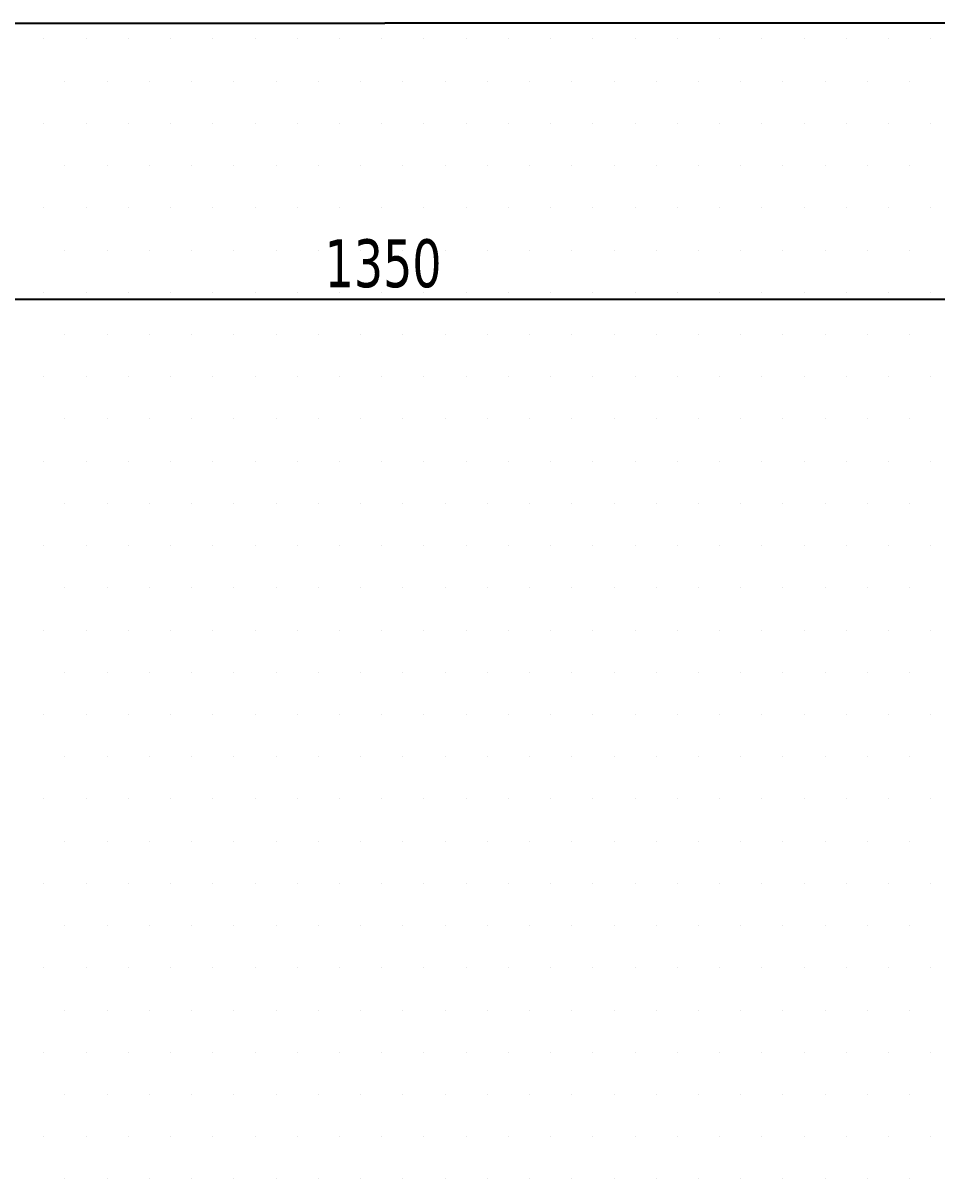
# Model space of a CAD drawing. Header units: millimetres. Extents: x 43168.9 to 43194.6, y -25545.1 to -25543.4.
# Drawn here: x 43178.9187 to 43178.9874, y -25543.9978 to -25543.9109 of the extents above; entities that cross this region are included whole.
import ezdxf

# ---------------------------------------------------------------- set-up
doc = ezdxf.new("R2010")
doc.units = ezdxf.units.MM
doc.header["$LTSCALE"] = 200
for name, color, linetype in [('gor-2_sgh', 161, 'Continuous'), ('olcuic_sgh', 183, 'Continuous'), ('tarama-zemin_sgh', 197, 'Continuous')]:
    doc.layers.add(name, color=color, linetype=linetype)
doc.styles.add('dim', font='VERDANA.TTF', dxfattribs={"width": 0.7})

msp = doc.modelspace()

# ---------------------------------------------------------------- linework, layer by layer
at = {"layer": 'gor-2_sgh'}
for p in [(43178.810879, -25543.91091), (43179.080879, -25543.91091)]:
    msp.add_line(p, (43178.945879, -25543.91091), dxfattribs=at)
at = {"layer": 'olcuic_sgh'}
msp.add_line((43178.810629, -25543.93168), (43179.081129, -25543.93168), dxfattribs=at)
at = {"layer": 'tarama-zemin_sgh'}
for p, q in [((43178.92025, -25543.9121), (43178.92025, -25543.9121)), ((43178.923425, -25543.9121), (43178.923425, -25543.9121)), ((43178.9266, -25543.9121), (43178.9266, -25543.9121)), ((43178.929775, -25543.9121), (43178.929775, -25543.9121)), ((43178.93295, -25543.9121), (43178.93295, -25543.9121)), ((43178.936125, -25543.9121), (43178.936125, -25543.9121)), ((43178.9393, -25543.9121), (43178.9393, -25543.9121)), ((43178.942475, -25543.9121), (43178.942475, -25543.9121)), ((43178.94565, -25543.9121), (43178.94565, -25543.9121)), ((43178.948825, -25543.9121), (43178.948825, -25543.9121)), ((43178.952, -25543.9121), (43178.952, -25543.9121)), ((43178.955175, -25543.9121), (43178.955175, -25543.9121)), ((43178.95835, -25543.9121), (43178.95835, -25543.9121)), ((43178.961525, -25543.9121), (43178.961525, -25543.9121)), ((43178.9647, -25543.9121), (43178.9647, -25543.9121)), ((43178.967875, -25543.9121), (43178.967875, -25543.9121)), ((43178.97105, -25543.9121), (43178.97105, -25543.9121)), ((43178.974225, -25543.9121), (43178.974225, -25543.9121)), ((43178.9774, -25543.9121), (43178.9774, -25543.9121)), ((43178.980575, -25543.9121), (43178.980575, -25543.9121)), ((43178.98375, -25543.9121), (43178.98375, -25543.9121)), ((43178.986925, -25543.9121), (43178.986925, -25543.9121)), ((43178.921837, -25543.915275), (43178.921837, -25543.915275)), ((43178.925012, -25543.915275), (43178.925012, -25543.915275)), ((43178.928187, -25543.915275), (43178.928187, -25543.915275)), ((43178.931362, -25543.915275), (43178.931362, -25543.915275)), ((43178.934537, -25543.915275), (43178.934537, -25543.915275)), ((43178.937712, -25543.915275), (43178.937712, -25543.915275)), ((43178.940887, -25543.915275), (43178.940887, -25543.915275)), ((43178.944062, -25543.915275), (43178.944062, -25543.915275)), ((43178.947237, -25543.915275), (43178.947237, -25543.915275)), ((43178.950412, -25543.915275), (43178.950412, -25543.915275)), ((43178.953587, -25543.915275), (43178.953587, -25543.915275)), ((43178.956762, -25543.915275), (43178.956762, -25543.915275)), ((43178.959937, -25543.915275), (43178.959937, -25543.915275)), ((43178.963112, -25543.915275), (43178.963112, -25543.915275)), ((43178.966287, -25543.915275), (43178.966287, -25543.915275)), ((43178.969462, -25543.915275), (43178.969462, -25543.915275)), ((43178.972637, -25543.915275), (43178.972637, -25543.915275)), ((43178.975812, -25543.915275), (43178.975812, -25543.915275)), ((43178.978987, -25543.915275), (43178.978987, -25543.915275)), ((43178.982162, -25543.915275), (43178.982162, -25543.915275)), ((43178.985337, -25543.915275), (43178.985337, -25543.915275)), ((43178.92025, -25543.91845), (43178.92025, -25543.91845)), ((43178.923425, -25543.91845), (43178.923425, -25543.91845)), ((43178.9266, -25543.91845), (43178.9266, -25543.91845)), ((43178.929775, -25543.91845), (43178.929775, -25543.91845)), ((43178.93295, -25543.91845), (43178.93295, -25543.91845)), ((43178.936125, -25543.91845), (43178.936125, -25543.91845)), ((43178.9393, -25543.91845), (43178.9393, -25543.91845)), ((43178.942475, -25543.91845), (43178.942475, -25543.91845)), ((43178.94565, -25543.91845), (43178.94565, -25543.91845)), ((43178.948825, -25543.91845), (43178.948825, -25543.91845)), ((43178.952, -25543.91845), (43178.952, -25543.91845)), ((43178.955175, -25543.91845), (43178.955175, -25543.91845)), ((43178.95835, -25543.91845), (43178.95835, -25543.91845)), ((43178.961525, -25543.91845), (43178.961525, -25543.91845)), ((43178.9647, -25543.91845), (43178.9647, -25543.91845)), ((43178.967875, -25543.91845), (43178.967875, -25543.91845)), ((43178.97105, -25543.91845), (43178.97105, -25543.91845)), ((43178.974225, -25543.91845), (43178.974225, -25543.91845)), ((43178.9774, -25543.91845), (43178.9774, -25543.91845)), ((43178.980575, -25543.91845), (43178.980575, -25543.91845)), ((43178.98375, -25543.91845), (43178.98375, -25543.91845)), ((43178.986925, -25543.91845), (43178.986925, -25543.91845)), ((43178.921837, -25543.921625), (43178.921837, -25543.921625)), ((43178.925012, -25543.921625), (43178.925012, -25543.921625)), ((43178.928187, -25543.921625), (43178.928187, -25543.921625)), ((43178.931362, -25543.921625), (43178.931362, -25543.921625)), ((43178.934537, -25543.921625), (43178.934537, -25543.921625)), ((43178.937712, -25543.921625), (43178.937712, -25543.921625)), ((43178.940887, -25543.921625), (43178.940887, -25543.921625)), ((43178.944062, -25543.921625), (43178.944062, -25543.921625)), ((43178.947237, -25543.921625), (43178.947237, -25543.921625)), ((43178.950412, -25543.921625), (43178.950412, -25543.921625)), ((43178.953587, -25543.921625), (43178.953587, -25543.921625)), ((43178.956762, -25543.921625), (43178.956762, -25543.921625)), ((43178.959937, -25543.921625), (43178.959937, -25543.921625)), ((43178.963112, -25543.921625), (43178.963112, -25543.921625)), ((43178.966287, -25543.921625), (43178.966287, -25543.921625)), ((43178.969462, -25543.921625), (43178.969462, -25543.921625)), ((43178.972637, -25543.921625), (43178.972637, -25543.921625)), ((43178.975812, -25543.921625), (43178.975812, -25543.921625)), ((43178.978987, -25543.921625), (43178.978987, -25543.921625)), ((43178.982162, -25543.921625), (43178.982162, -25543.921625)), ((43178.985337, -25543.921625), (43178.985337, -25543.921625)), ((43178.92025, -25543.9248), (43178.92025, -25543.9248)), ((43178.923425, -25543.9248), (43178.923425, -25543.9248)), ((43178.9266, -25543.9248), (43178.9266, -25543.9248)), ((43178.929775, -25543.9248), (43178.929775, -25543.9248)), ((43178.93295, -25543.9248), (43178.93295, -25543.9248)), ((43178.936125, -25543.9248), (43178.936125, -25543.9248)), ((43178.9393, -25543.9248), (43178.9393, -25543.9248)), ((43178.942475, -25543.9248), (43178.942475, -25543.9248)), ((43178.94565, -25543.9248), (43178.94565, -25543.9248)), ((43178.948825, -25543.9248), (43178.948825, -25543.9248)), ((43178.952, -25543.9248), (43178.952, -25543.9248)), ((43178.955175, -25543.9248), (43178.955175, -25543.9248)), ((43178.95835, -25543.9248), (43178.95835, -25543.9248)), ((43178.961525, -25543.9248), (43178.961525, -25543.9248)), ((43178.9647, -25543.9248), (43178.9647, -25543.9248)), ((43178.967875, -25543.9248), (43178.967875, -25543.9248)), ((43178.97105, -25543.9248), (43178.97105, -25543.9248)), ((43178.974225, -25543.9248), (43178.974225, -25543.9248)), ((43178.9774, -25543.9248), (43178.9774, -25543.9248)), ((43178.980575, -25543.9248), (43178.980575, -25543.9248)), ((43178.98375, -25543.9248), (43178.98375, -25543.9248)), ((43178.986925, -25543.9248), (43178.986925, -25543.9248)), ((43178.921837, -25543.927975), (43178.921837, -25543.927975)), ((43178.925012, -25543.927975), (43178.925012, -25543.927975)), ((43178.928187, -25543.927975), (43178.928187, -25543.927975)), ((43178.931362, -25543.927975), (43178.931362, -25543.927975)), ((43178.934537, -25543.927975), (43178.934537, -25543.927975)), ((43178.937712, -25543.927975), (43178.937712, -25543.927975)), ((43178.940887, -25543.927975), (43178.940887, -25543.927975)), ((43178.944062, -25543.927975), (43178.944062, -25543.927975)), ((43178.947237, -25543.927975), (43178.947237, -25543.927975)), ((43178.950412, -25543.927975), (43178.950412, -25543.927975)), ((43178.953587, -25543.927975), (43178.953587, -25543.927975)), ((43178.956762, -25543.927975), (43178.956762, -25543.927975)), ((43178.959937, -25543.927975), (43178.959937, -25543.927975)), ((43178.963112, -25543.927975), (43178.963112, -25543.927975)), ((43178.966287, -25543.927975), (43178.966287, -25543.927975)), ((43178.969462, -25543.927975), (43178.969462, -25543.927975)), ((43178.972637, -25543.927975), (43178.972637, -25543.927975)), ((43178.975812, -25543.927975), (43178.975812, -25543.927975)), ((43178.978987, -25543.927975), (43178.978987, -25543.927975)), ((43178.982162, -25543.927975), (43178.982162, -25543.927975)), ((43178.985337, -25543.927975), (43178.985337, -25543.927975)), ((43178.92025, -25543.93115), (43178.92025, -25543.93115)), ((43178.923425, -25543.93115), (43178.923425, -25543.93115)), ((43178.9266, -25543.93115), (43178.9266, -25543.93115)), ((43178.929775, -25543.93115), (43178.929775, -25543.93115)), ((43178.93295, -25543.93115), (43178.93295, -25543.93115)), ((43178.936125, -25543.93115), (43178.936125, -25543.93115)), ((43178.9393, -25543.93115), (43178.9393, -25543.93115)), ((43178.942475, -25543.93115), (43178.942475, -25543.93115)), ((43178.94565, -25543.93115), (43178.94565, -25543.93115)), ((43178.948825, -25543.93115), (43178.948825, -25543.93115)), ((43178.952, -25543.93115), (43178.952, -25543.93115)), ((43178.955175, -25543.93115), (43178.955175, -25543.93115)), ((43178.95835, -25543.93115), (43178.95835, -25543.93115)), ((43178.961525, -25543.93115), (43178.961525, -25543.93115)), ((43178.9647, -25543.93115), (43178.9647, -25543.93115)), ((43178.967875, -25543.93115), (43178.967875, -25543.93115)), ((43178.97105, -25543.93115), (43178.97105, -25543.93115)), ((43178.974225, -25543.93115), (43178.974225, -25543.93115)), ((43178.9774, -25543.93115), (43178.9774, -25543.93115)), ((43178.980575, -25543.93115), (43178.980575, -25543.93115)), ((43178.98375, -25543.93115), (43178.98375, -25543.93115)), ((43178.986925, -25543.93115), (43178.986925, -25543.93115)), ((43178.921837, -25543.934325), (43178.921837, -25543.934325)), ((43178.925012, -25543.934325), (43178.925012, -25543.934325)), ((43178.928187, -25543.934325), (43178.928187, -25543.934325)), ((43178.931362, -25543.934325), (43178.931362, -25543.934325)), ((43178.934537, -25543.934325), (43178.934537, -25543.934325)), ((43178.937712, -25543.934325), (43178.937712, -25543.934325)), ((43178.940887, -25543.934325), (43178.940887, -25543.934325)), ((43178.944062, -25543.934325), (43178.944062, -25543.934325)), ((43178.947237, -25543.934325), (43178.947237, -25543.934325)), ((43178.950412, -25543.934325), (43178.950412, -25543.934325)), ((43178.953587, -25543.934325), (43178.953587, -25543.934325)), ((43178.956762, -25543.934325), (43178.956762, -25543.934325)), ((43178.959937, -25543.934325), (43178.959937, -25543.934325)), ((43178.963112, -25543.934325), (43178.963112, -25543.934325)), ((43178.966287, -25543.934325), (43178.966287, -25543.934325)), ((43178.969462, -25543.934325), (43178.969462, -25543.934325)), ((43178.972637, -25543.934325), (43178.972637, -25543.934325)), ((43178.975812, -25543.934325), (43178.975812, -25543.934325)), ((43178.978987, -25543.934325), (43178.978987, -25543.934325)), ((43178.982162, -25543.934325), (43178.982162, -25543.934325)), ((43178.985337, -25543.934325), (43178.985337, -25543.934325)), ((43178.92025, -25543.9375), (43178.92025, -25543.9375)), ((43178.923425, -25543.9375), (43178.923425, -25543.9375)), ((43178.9266, -25543.9375), (43178.9266, -25543.9375)), ((43178.929775, -25543.9375), (43178.929775, -25543.9375)), ((43178.93295, -25543.9375), (43178.93295, -25543.9375)), ((43178.936125, -25543.9375), (43178.936125, -25543.9375)), ((43178.9393, -25543.9375), (43178.9393, -25543.9375)), ((43178.942475, -25543.9375), (43178.942475, -25543.9375)), ((43178.94565, -25543.9375), (43178.94565, -25543.9375)), ((43178.948825, -25543.9375), (43178.948825, -25543.9375)), ((43178.952, -25543.9375), (43178.952, -25543.9375)), ((43178.955175, -25543.9375), (43178.955175, -25543.9375)), ((43178.95835, -25543.9375), (43178.95835, -25543.9375)), ((43178.961525, -25543.9375), (43178.961525, -25543.9375)), ((43178.9647, -25543.9375), (43178.9647, -25543.9375)), ((43178.967875, -25543.9375), (43178.967875, -25543.9375)), ((43178.97105, -25543.9375), (43178.97105, -25543.9375)), ((43178.974225, -25543.9375), (43178.974225, -25543.9375)), ((43178.9774, -25543.9375), (43178.9774, -25543.9375)), ((43178.980575, -25543.9375), (43178.980575, -25543.9375)), ((43178.98375, -25543.9375), (43178.98375, -25543.9375)), ((43178.986925, -25543.9375), (43178.986925, -25543.9375)), ((43178.921837, -25543.940675), (43178.921837, -25543.940675)), ((43178.925012, -25543.940675), (43178.925012, -25543.940675)), ((43178.928187, -25543.940675), (43178.928187, -25543.940675)), ((43178.931362, -25543.940675), (43178.931362, -25543.940675)), ((43178.934537, -25543.940675), (43178.934537, -25543.940675)), ((43178.937712, -25543.940675), (43178.937712, -25543.940675)), ((43178.940887, -25543.940675), (43178.940887, -25543.940675)), ((43178.944062, -25543.940675), (43178.944062, -25543.940675)), ((43178.947237, -25543.940675), (43178.947237, -25543.940675)), ((43178.950412, -25543.940675), (43178.950412, -25543.940675)), ((43178.953587, -25543.940675), (43178.953587, -25543.940675)), ((43178.956762, -25543.940675), (43178.956762, -25543.940675)), ((43178.959937, -25543.940675), (43178.959937, -25543.940675)), ((43178.963112, -25543.940675), (43178.963112, -25543.940675)), ((43178.966287, -25543.940675), (43178.966287, -25543.940675)), ((43178.969462, -25543.940675), (43178.969462, -25543.940675)), ((43178.972637, -25543.940675), (43178.972637, -25543.940675)), ((43178.975812, -25543.940675), (43178.975812, -25543.940675)), ((43178.978987, -25543.940675), (43178.978987, -25543.940675)), ((43178.982162, -25543.940675), (43178.982162, -25543.940675)), ((43178.985337, -25543.940675), (43178.985337, -25543.940675)), ((43178.92025, -25543.94385), (43178.92025, -25543.94385)), ((43178.923425, -25543.94385), (43178.923425, -25543.94385)), ((43178.9266, -25543.94385), (43178.9266, -25543.94385)), ((43178.929775, -25543.94385), (43178.929775, -25543.94385)), ((43178.93295, -25543.94385), (43178.93295, -25543.94385)), ((43178.936125, -25543.94385), (43178.936125, -25543.94385)), ((43178.9393, -25543.94385), (43178.9393, -25543.94385)), ((43178.942475, -25543.94385), (43178.942475, -25543.94385)), ((43178.94565, -25543.94385), (43178.94565, -25543.94385)), ((43178.948825, -25543.94385), (43178.948825, -25543.94385)), ((43178.952, -25543.94385), (43178.952, -25543.94385)), ((43178.955175, -25543.94385), (43178.955175, -25543.94385)), ((43178.95835, -25543.94385), (43178.95835, -25543.94385)), ((43178.961525, -25543.94385), (43178.961525, -25543.94385)), ((43178.9647, -25543.94385), (43178.9647, -25543.94385)), ((43178.967875, -25543.94385), (43178.967875, -25543.94385)), ((43178.97105, -25543.94385), (43178.97105, -25543.94385)), ((43178.974225, -25543.94385), (43178.974225, -25543.94385)), ((43178.9774, -25543.94385), (43178.9774, -25543.94385)), ((43178.980575, -25543.94385), (43178.980575, -25543.94385)), ((43178.98375, -25543.94385), (43178.98375, -25543.94385)), ((43178.986925, -25543.94385), (43178.986925, -25543.94385)), ((43178.921837, -25543.947025), (43178.921837, -25543.947025)), ((43178.925012, -25543.947025), (43178.925012, -25543.947025)), ((43178.928187, -25543.947025), (43178.928187, -25543.947025)), ((43178.931362, -25543.947025), (43178.931362, -25543.947025)), ((43178.934537, -25543.947025), (43178.934537, -25543.947025)), ((43178.937712, -25543.947025), (43178.937712, -25543.947025)), ((43178.940887, -25543.947025), (43178.940887, -25543.947025)), ((43178.944062, -25543.947025), (43178.944062, -25543.947025)), ((43178.947237, -25543.947025), (43178.947237, -25543.947025)), ((43178.950412, -25543.947025), (43178.950412, -25543.947025)), ((43178.953587, -25543.947025), (43178.953587, -25543.947025)), ((43178.956762, -25543.947025), (43178.956762, -25543.947025)), ((43178.959937, -25543.947025), (43178.959937, -25543.947025)), ((43178.963112, -25543.947025), (43178.963112, -25543.947025)), ((43178.966287, -25543.947025), (43178.966287, -25543.947025)), ((43178.969462, -25543.947025), (43178.969462, -25543.947025)), ((43178.972637, -25543.947025), (43178.972637, -25543.947025)), ((43178.975812, -25543.947025), (43178.975812, -25543.947025)), ((43178.978987, -25543.947025), (43178.978987, -25543.947025)), ((43178.982162, -25543.947025), (43178.982162, -25543.947025)), ((43178.985337, -25543.947025), (43178.985337, -25543.947025)), ((43178.92025, -25543.9502), (43178.92025, -25543.9502)), ((43178.923425, -25543.9502), (43178.923425, -25543.9502)), ((43178.9266, -25543.9502), (43178.9266, -25543.9502)), ((43178.929775, -25543.9502), (43178.929775, -25543.9502)), ((43178.93295, -25543.9502), (43178.93295, -25543.9502)), ((43178.936125, -25543.9502), (43178.936125, -25543.9502)), ((43178.9393, -25543.9502), (43178.9393, -25543.9502)), ((43178.942475, -25543.9502), (43178.942475, -25543.9502)), ((43178.94565, -25543.9502), (43178.94565, -25543.9502)), ((43178.948825, -25543.9502), (43178.948825, -25543.9502)), ((43178.952, -25543.9502), (43178.952, -25543.9502)), ((43178.955175, -25543.9502), (43178.955175, -25543.9502)), ((43178.95835, -25543.9502), (43178.95835, -25543.9502)), ((43178.961525, -25543.9502), (43178.961525, -25543.9502)), ((43178.9647, -25543.9502), (43178.9647, -25543.9502)), ((43178.967875, -25543.9502), (43178.967875, -25543.9502)), ((43178.97105, -25543.9502), (43178.97105, -25543.9502)), ((43178.974225, -25543.9502), (43178.974225, -25543.9502)), ((43178.9774, -25543.9502), (43178.9774, -25543.9502)), ((43178.980575, -25543.9502), (43178.980575, -25543.9502)), ((43178.98375, -25543.9502), (43178.98375, -25543.9502)), ((43178.986925, -25543.9502), (43178.986925, -25543.9502)), ((43178.921837, -25543.953375), (43178.921837, -25543.953375)), ((43178.925012, -25543.953375), (43178.925012, -25543.953375)), ((43178.928187, -25543.953375), (43178.928187, -25543.953375)), ((43178.931362, -25543.953375), (43178.931362, -25543.953375)), ((43178.934537, -25543.953375), (43178.934537, -25543.953375)), ((43178.937712, -25543.953375), (43178.937712, -25543.953375)), ((43178.940887, -25543.953375), (43178.940887, -25543.953375)), ((43178.944062, -25543.953375), (43178.944062, -25543.953375)), ((43178.947237, -25543.953375), (43178.947237, -25543.953375)), ((43178.950412, -25543.953375), (43178.950412, -25543.953375)), ((43178.953587, -25543.953375), (43178.953587, -25543.953375)), ((43178.956762, -25543.953375), (43178.956762, -25543.953375)), ((43178.959937, -25543.953375), (43178.959937, -25543.953375)), ((43178.963112, -25543.953375), (43178.963112, -25543.953375)), ((43178.966287, -25543.953375), (43178.966287, -25543.953375)), ((43178.969462, -25543.953375), (43178.969462, -25543.953375)), ((43178.972637, -25543.953375), (43178.972637, -25543.953375)), ((43178.975812, -25543.953375), (43178.975812, -25543.953375)), ((43178.978987, -25543.953375), (43178.978987, -25543.953375)), ((43178.982162, -25543.953375), (43178.982162, -25543.953375)), ((43178.985337, -25543.953375), (43178.985337, -25543.953375)), ((43178.92025, -25543.95655), (43178.92025, -25543.95655)), ((43178.923425, -25543.95655), (43178.923425, -25543.95655)), ((43178.9266, -25543.95655), (43178.9266, -25543.95655)), ((43178.929775, -25543.95655), (43178.929775, -25543.95655)), ((43178.93295, -25543.95655), (43178.93295, -25543.95655)), ((43178.936125, -25543.95655), (43178.936125, -25543.95655)), ((43178.9393, -25543.95655), (43178.9393, -25543.95655)), ((43178.942475, -25543.95655), (43178.942475, -25543.95655)), ((43178.94565, -25543.95655), (43178.94565, -25543.95655)), ((43178.948825, -25543.95655), (43178.948825, -25543.95655)), ((43178.952, -25543.95655), (43178.952, -25543.95655)), ((43178.955175, -25543.95655), (43178.955175, -25543.95655)), ((43178.95835, -25543.95655), (43178.95835, -25543.95655)), ((43178.961525, -25543.95655), (43178.961525, -25543.95655)), ((43178.9647, -25543.95655), (43178.9647, -25543.95655)), ((43178.967875, -25543.95655), (43178.967875, -25543.95655)), ((43178.97105, -25543.95655), (43178.97105, -25543.95655)), ((43178.974225, -25543.95655), (43178.974225, -25543.95655)), ((43178.9774, -25543.95655), (43178.9774, -25543.95655)), ((43178.980575, -25543.95655), (43178.980575, -25543.95655)), ((43178.98375, -25543.95655), (43178.98375, -25543.95655)), ((43178.986925, -25543.95655), (43178.986925, -25543.95655)), ((43178.921837, -25543.959725), (43178.921837, -25543.959725)), ((43178.925012, -25543.959725), (43178.925012, -25543.959725)), ((43178.928187, -25543.959725), (43178.928187, -25543.959725)), ((43178.931362, -25543.959725), (43178.931362, -25543.959725)), ((43178.934537, -25543.959725), (43178.934537, -25543.959725)), ((43178.937712, -25543.959725), (43178.937712, -25543.959725)), ((43178.940887, -25543.959725), (43178.940887, -25543.959725)), ((43178.944062, -25543.959725), (43178.944062, -25543.959725)), ((43178.947237, -25543.959725), (43178.947237, -25543.959725)), ((43178.950412, -25543.959725), (43178.950412, -25543.959725)), ((43178.953587, -25543.959725), (43178.953587, -25543.959725)), ((43178.956762, -25543.959725), (43178.956762, -25543.959725)), ((43178.959937, -25543.959725), (43178.959937, -25543.959725)), ((43178.963112, -25543.959725), (43178.963112, -25543.959725)), ((43178.966287, -25543.959725), (43178.966287, -25543.959725)), ((43178.969462, -25543.959725), (43178.969462, -25543.959725)), ((43178.972637, -25543.959725), (43178.972637, -25543.959725)), ((43178.975812, -25543.959725), (43178.975812, -25543.959725)), ((43178.978987, -25543.959725), (43178.978987, -25543.959725)), ((43178.982162, -25543.959725), (43178.982162, -25543.959725)), ((43178.985337, -25543.959725), (43178.985337, -25543.959725)), ((43178.92025, -25543.9629), (43178.92025, -25543.9629)), ((43178.923425, -25543.9629), (43178.923425, -25543.9629)), ((43178.9266, -25543.9629), (43178.9266, -25543.9629)), ((43178.929775, -25543.9629), (43178.929775, -25543.9629)), ((43178.93295, -25543.9629), (43178.93295, -25543.9629)), ((43178.936125, -25543.9629), (43178.936125, -25543.9629)), ((43178.9393, -25543.9629), (43178.9393, -25543.9629)), ((43178.942475, -25543.9629), (43178.942475, -25543.9629)), ((43178.94565, -25543.9629), (43178.94565, -25543.9629)), ((43178.948825, -25543.9629), (43178.948825, -25543.9629)), ((43178.952, -25543.9629), (43178.952, -25543.9629)), ((43178.955175, -25543.9629), (43178.955175, -25543.9629)), ((43178.95835, -25543.9629), (43178.95835, -25543.9629)), ((43178.961525, -25543.9629), (43178.961525, -25543.9629)), ((43178.9647, -25543.9629), (43178.9647, -25543.9629)), ((43178.967875, -25543.9629), (43178.967875, -25543.9629)), ((43178.97105, -25543.9629), (43178.97105, -25543.9629)), ((43178.974225, -25543.9629), (43178.974225, -25543.9629)), ((43178.9774, -25543.9629), (43178.9774, -25543.9629)), ((43178.980575, -25543.9629), (43178.980575, -25543.9629)), ((43178.98375, -25543.9629), (43178.98375, -25543.9629)), ((43178.986925, -25543.9629), (43178.986925, -25543.9629)), ((43178.921837, -25543.966075), (43178.921837, -25543.966075)), ((43178.925012, -25543.966075), (43178.925012, -25543.966075)), ((43178.928187, -25543.966075), (43178.928187, -25543.966075)), ((43178.931362, -25543.966075), (43178.931362, -25543.966075)), ((43178.934537, -25543.966075), (43178.934537, -25543.966075)), ((43178.937712, -25543.966075), (43178.937712, -25543.966075)), ((43178.940887, -25543.966075), (43178.940887, -25543.966075)), ((43178.944062, -25543.966075), (43178.944062, -25543.966075)), ((43178.947237, -25543.966075), (43178.947237, -25543.966075)), ((43178.950412, -25543.966075), (43178.950412, -25543.966075)), ((43178.953587, -25543.966075), (43178.953587, -25543.966075)), ((43178.956762, -25543.966075), (43178.956762, -25543.966075)), ((43178.959937, -25543.966075), (43178.959937, -25543.966075)), ((43178.963112, -25543.966075), (43178.963112, -25543.966075)), ((43178.966287, -25543.966075), (43178.966287, -25543.966075)), ((43178.969462, -25543.966075), (43178.969462, -25543.966075)), ((43178.972637, -25543.966075), (43178.972637, -25543.966075)), ((43178.975812, -25543.966075), (43178.975812, -25543.966075)), ((43178.978987, -25543.966075), (43178.978987, -25543.966075)), ((43178.982162, -25543.966075), (43178.982162, -25543.966075)), ((43178.985337, -25543.966075), (43178.985337, -25543.966075)), ((43178.92025, -25543.96925), (43178.92025, -25543.96925)), ((43178.923425, -25543.96925), (43178.923425, -25543.96925)), ((43178.9266, -25543.96925), (43178.9266, -25543.96925)), ((43178.929775, -25543.96925), (43178.929775, -25543.96925)), ((43178.93295, -25543.96925), (43178.93295, -25543.96925)), ((43178.936125, -25543.96925), (43178.936125, -25543.96925)), ((43178.9393, -25543.96925), (43178.9393, -25543.96925)), ((43178.942475, -25543.96925), (43178.942475, -25543.96925)), ((43178.94565, -25543.96925), (43178.94565, -25543.96925)), ((43178.948825, -25543.96925), (43178.948825, -25543.96925)), ((43178.952, -25543.96925), (43178.952, -25543.96925)), ((43178.955175, -25543.96925), (43178.955175, -25543.96925)), ((43178.95835, -25543.96925), (43178.95835, -25543.96925)), ((43178.961525, -25543.96925), (43178.961525, -25543.96925)), ((43178.9647, -25543.96925), (43178.9647, -25543.96925)), ((43178.967875, -25543.96925), (43178.967875, -25543.96925)), ((43178.97105, -25543.96925), (43178.97105, -25543.96925)), ((43178.974225, -25543.96925), (43178.974225, -25543.96925)), ((43178.9774, -25543.96925), (43178.9774, -25543.96925)), ((43178.980575, -25543.96925), (43178.980575, -25543.96925)), ((43178.98375, -25543.96925), (43178.98375, -25543.96925)), ((43178.986925, -25543.96925), (43178.986925, -25543.96925)), ((43178.921837, -25543.972425), (43178.921837, -25543.972425)), ((43178.925012, -25543.972425), (43178.925012, -25543.972425)), ((43178.928187, -25543.972425), (43178.928187, -25543.972425)), ((43178.931362, -25543.972425), (43178.931362, -25543.972425)), ((43178.934537, -25543.972425), (43178.934537, -25543.972425)), ((43178.937712, -25543.972425), (43178.937712, -25543.972425)), ((43178.940887, -25543.972425), (43178.940887, -25543.972425)), ((43178.944062, -25543.972425), (43178.944062, -25543.972425)), ((43178.947237, -25543.972425), (43178.947237, -25543.972425)), ((43178.950412, -25543.972425), (43178.950412, -25543.972425)), ((43178.953587, -25543.972425), (43178.953587, -25543.972425)), ((43178.956762, -25543.972425), (43178.956762, -25543.972425)), ((43178.959937, -25543.972425), (43178.959937, -25543.972425)), ((43178.963112, -25543.972425), (43178.963112, -25543.972425)), ((43178.966287, -25543.972425), (43178.966287, -25543.972425)), ((43178.969462, -25543.972425), (43178.969462, -25543.972425)), ((43178.972637, -25543.972425), (43178.972637, -25543.972425)), ((43178.975812, -25543.972425), (43178.975812, -25543.972425)), ((43178.978987, -25543.972425), (43178.978987, -25543.972425)), ((43178.982162, -25543.972425), (43178.982162, -25543.972425)), ((43178.985337, -25543.972425), (43178.985337, -25543.972425)), ((43178.92025, -25543.9756), (43178.92025, -25543.9756)), ((43178.923425, -25543.9756), (43178.923425, -25543.9756)), ((43178.9266, -25543.9756), (43178.9266, -25543.9756)), ((43178.929775, -25543.9756), (43178.929775, -25543.9756)), ((43178.93295, -25543.9756), (43178.93295, -25543.9756)), ((43178.936125, -25543.9756), (43178.936125, -25543.9756)), ((43178.9393, -25543.9756), (43178.9393, -25543.9756)), ((43178.942475, -25543.9756), (43178.942475, -25543.9756)), ((43178.94565, -25543.9756), (43178.94565, -25543.9756)), ((43178.948825, -25543.9756), (43178.948825, -25543.9756)), ((43178.952, -25543.9756), (43178.952, -25543.9756)), ((43178.955175, -25543.9756), (43178.955175, -25543.9756)), ((43178.95835, -25543.9756), (43178.95835, -25543.9756)), ((43178.961525, -25543.9756), (43178.961525, -25543.9756)), ((43178.9647, -25543.9756), (43178.9647, -25543.9756)), ((43178.967875, -25543.9756), (43178.967875, -25543.9756)), ((43178.97105, -25543.9756), (43178.97105, -25543.9756)), ((43178.974225, -25543.9756), (43178.974225, -25543.9756)), ((43178.9774, -25543.9756), (43178.9774, -25543.9756)), ((43178.980575, -25543.9756), (43178.980575, -25543.9756)), ((43178.98375, -25543.9756), (43178.98375, -25543.9756)), ((43178.986925, -25543.9756), (43178.986925, -25543.9756)), ((43178.921837, -25543.978775), (43178.921837, -25543.978775)), ((43178.925012, -25543.978775), (43178.925012, -25543.978775)), ((43178.928187, -25543.978775), (43178.928187, -25543.978775)), ((43178.931362, -25543.978775), (43178.931362, -25543.978775)), ((43178.934537, -25543.978775), (43178.934537, -25543.978775)), ((43178.937712, -25543.978775), (43178.937712, -25543.978775)), ((43178.940887, -25543.978775), (43178.940887, -25543.978775)), ((43178.944062, -25543.978775), (43178.944062, -25543.978775)), ((43178.947237, -25543.978775), (43178.947237, -25543.978775)), ((43178.950412, -25543.978775), (43178.950412, -25543.978775)), ((43178.953587, -25543.978775), (43178.953587, -25543.978775)), ((43178.956762, -25543.978775), (43178.956762, -25543.978775)), ((43178.959937, -25543.978775), (43178.959937, -25543.978775)), ((43178.963112, -25543.978775), (43178.963112, -25543.978775)), ((43178.966287, -25543.978775), (43178.966287, -25543.978775)), ((43178.969462, -25543.978775), (43178.969462, -25543.978775)), ((43178.972637, -25543.978775), (43178.972637, -25543.978775)), ((43178.975812, -25543.978775), (43178.975812, -25543.978775)), ((43178.978987, -25543.978775), (43178.978987, -25543.978775)), ((43178.982162, -25543.978775), (43178.982162, -25543.978775)), ((43178.985337, -25543.978775), (43178.985337, -25543.978775)), ((43178.92025, -25543.98195), (43178.92025, -25543.98195)), ((43178.923425, -25543.98195), (43178.923425, -25543.98195)), ((43178.9266, -25543.98195), (43178.9266, -25543.98195)), ((43178.929775, -25543.98195), (43178.929775, -25543.98195)), ((43178.93295, -25543.98195), (43178.93295, -25543.98195)), ((43178.936125, -25543.98195), (43178.936125, -25543.98195)), ((43178.9393, -25543.98195), (43178.9393, -25543.98195)), ((43178.942475, -25543.98195), (43178.942475, -25543.98195)), ((43178.94565, -25543.98195), (43178.94565, -25543.98195)), ((43178.948825, -25543.98195), (43178.948825, -25543.98195)), ((43178.952, -25543.98195), (43178.952, -25543.98195)), ((43178.955175, -25543.98195), (43178.955175, -25543.98195)), ((43178.95835, -25543.98195), (43178.95835, -25543.98195)), ((43178.961525, -25543.98195), (43178.961525, -25543.98195)), ((43178.9647, -25543.98195), (43178.9647, -25543.98195)), ((43178.967875, -25543.98195), (43178.967875, -25543.98195)), ((43178.97105, -25543.98195), (43178.97105, -25543.98195)), ((43178.974225, -25543.98195), (43178.974225, -25543.98195)), ((43178.9774, -25543.98195), (43178.9774, -25543.98195)), ((43178.980575, -25543.98195), (43178.980575, -25543.98195)), ((43178.98375, -25543.98195), (43178.98375, -25543.98195)), ((43178.986925, -25543.98195), (43178.986925, -25543.98195)), ((43178.921837, -25543.985125), (43178.921837, -25543.985125)), ((43178.925012, -25543.985125), (43178.925012, -25543.985125)), ((43178.928187, -25543.985125), (43178.928187, -25543.985125)), ((43178.931362, -25543.985125), (43178.931362, -25543.985125)), ((43178.934537, -25543.985125), (43178.934537, -25543.985125)), ((43178.937712, -25543.985125), (43178.937712, -25543.985125)), ((43178.940887, -25543.985125), (43178.940887, -25543.985125)), ((43178.944062, -25543.985125), (43178.944062, -25543.985125)), ((43178.947237, -25543.985125), (43178.947237, -25543.985125)), ((43178.950412, -25543.985125), (43178.950412, -25543.985125)), ((43178.953587, -25543.985125), (43178.953587, -25543.985125)), ((43178.956762, -25543.985125), (43178.956762, -25543.985125)), ((43178.959937, -25543.985125), (43178.959937, -25543.985125)), ((43178.963112, -25543.985125), (43178.963112, -25543.985125)), ((43178.966287, -25543.985125), (43178.966287, -25543.985125)), ((43178.969462, -25543.985125), (43178.969462, -25543.985125)), ((43178.972637, -25543.985125), (43178.972637, -25543.985125)), ((43178.975812, -25543.985125), (43178.975812, -25543.985125)), ((43178.978987, -25543.985125), (43178.978987, -25543.985125)), ((43178.982162, -25543.985125), (43178.982162, -25543.985125)), ((43178.985337, -25543.985125), (43178.985337, -25543.985125)), ((43178.92025, -25543.9883), (43178.92025, -25543.9883)), ((43178.923425, -25543.9883), (43178.923425, -25543.9883)), ((43178.9266, -25543.9883), (43178.9266, -25543.9883)), ((43178.929775, -25543.9883), (43178.929775, -25543.9883)), ((43178.93295, -25543.9883), (43178.93295, -25543.9883)), ((43178.936125, -25543.9883), (43178.936125, -25543.9883)), ((43178.9393, -25543.9883), (43178.9393, -25543.9883)), ((43178.942475, -25543.9883), (43178.942475, -25543.9883)), ((43178.94565, -25543.9883), (43178.94565, -25543.9883)), ((43178.948825, -25543.9883), (43178.948825, -25543.9883)), ((43178.952, -25543.9883), (43178.952, -25543.9883)), ((43178.955175, -25543.9883), (43178.955175, -25543.9883)), ((43178.95835, -25543.9883), (43178.95835, -25543.9883)), ((43178.961525, -25543.9883), (43178.961525, -25543.9883)), ((43178.9647, -25543.9883), (43178.9647, -25543.9883)), ((43178.967875, -25543.9883), (43178.967875, -25543.9883)), ((43178.97105, -25543.9883), (43178.97105, -25543.9883)), ((43178.974225, -25543.9883), (43178.974225, -25543.9883)), ((43178.9774, -25543.9883), (43178.9774, -25543.9883)), ((43178.980575, -25543.9883), (43178.980575, -25543.9883)), ((43178.98375, -25543.9883), (43178.98375, -25543.9883)), ((43178.986925, -25543.9883), (43178.986925, -25543.9883)), ((43178.921837, -25543.991475), (43178.921837, -25543.991475)), ((43178.925012, -25543.991475), (43178.925012, -25543.991475)), ((43178.928187, -25543.991475), (43178.928187, -25543.991475)), ((43178.931362, -25543.991475), (43178.931362, -25543.991475)), ((43178.934537, -25543.991475), (43178.934537, -25543.991475)), ((43178.937712, -25543.991475), (43178.937712, -25543.991475)), ((43178.940887, -25543.991475), (43178.940887, -25543.991475)), ((43178.944062, -25543.991475), (43178.944062, -25543.991475)), ((43178.947237, -25543.991475), (43178.947237, -25543.991475)), ((43178.950412, -25543.991475), (43178.950412, -25543.991475)), ((43178.953587, -25543.991475), (43178.953587, -25543.991475)), ((43178.956762, -25543.991475), (43178.956762, -25543.991475)), ((43178.959937, -25543.991475), (43178.959937, -25543.991475)), ((43178.963112, -25543.991475), (43178.963112, -25543.991475)), ((43178.966287, -25543.991475), (43178.966287, -25543.991475)), ((43178.969462, -25543.991475), (43178.969462, -25543.991475)), ((43178.972637, -25543.991475), (43178.972637, -25543.991475)), ((43178.975812, -25543.991475), (43178.975812, -25543.991475)), ((43178.978987, -25543.991475), (43178.978987, -25543.991475)), ((43178.982162, -25543.991475), (43178.982162, -25543.991475)), ((43178.985337, -25543.991475), (43178.985337, -25543.991475)), ((43178.92025, -25543.99465), (43178.92025, -25543.99465)), ((43178.923425, -25543.99465), (43178.923425, -25543.99465)), ((43178.9266, -25543.99465), (43178.9266, -25543.99465)), ((43178.929775, -25543.99465), (43178.929775, -25543.99465)), ((43178.93295, -25543.99465), (43178.93295, -25543.99465)), ((43178.936125, -25543.99465), (43178.936125, -25543.99465)), ((43178.9393, -25543.99465), (43178.9393, -25543.99465)), ((43178.942475, -25543.99465), (43178.942475, -25543.99465)), ((43178.94565, -25543.99465), (43178.94565, -25543.99465)), ((43178.948825, -25543.99465), (43178.948825, -25543.99465)), ((43178.952, -25543.99465), (43178.952, -25543.99465)), ((43178.955175, -25543.99465), (43178.955175, -25543.99465)), ((43178.95835, -25543.99465), (43178.95835, -25543.99465)), ((43178.961525, -25543.99465), (43178.961525, -25543.99465)), ((43178.9647, -25543.99465), (43178.9647, -25543.99465)), ((43178.967875, -25543.99465), (43178.967875, -25543.99465)), ((43178.97105, -25543.99465), (43178.97105, -25543.99465)), ((43178.974225, -25543.99465), (43178.974225, -25543.99465)), ((43178.9774, -25543.99465), (43178.9774, -25543.99465)), ((43178.980575, -25543.99465), (43178.980575, -25543.99465)), ((43178.98375, -25543.99465), (43178.98375, -25543.99465)), ((43178.986925, -25543.99465), (43178.986925, -25543.99465)), ((43178.921837, -25543.997825), (43178.921837, -25543.997825)), ((43178.925012, -25543.997825), (43178.925012, -25543.997825)), ((43178.928187, -25543.997825), (43178.928187, -25543.997825)), ((43178.931362, -25543.997825), (43178.931362, -25543.997825)), ((43178.934537, -25543.997825), (43178.934537, -25543.997825)), ((43178.937712, -25543.997825), (43178.937712, -25543.997825)), ((43178.940887, -25543.997825), (43178.940887, -25543.997825)), ((43178.944062, -25543.997825), (43178.944062, -25543.997825)), ((43178.947237, -25543.997825), (43178.947237, -25543.997825)), ((43178.950412, -25543.997825), (43178.950412, -25543.997825)), ((43178.953587, -25543.997825), (43178.953587, -25543.997825)), ((43178.956762, -25543.997825), (43178.956762, -25543.997825)), ((43178.959937, -25543.997825), (43178.959937, -25543.997825)), ((43178.963112, -25543.997825), (43178.963112, -25543.997825)), ((43178.966287, -25543.997825), (43178.966287, -25543.997825)), ((43178.969462, -25543.997825), (43178.969462, -25543.997825)), ((43178.972637, -25543.997825), (43178.972637, -25543.997825)), ((43178.975812, -25543.997825), (43178.975812, -25543.997825)), ((43178.978987, -25543.997825), (43178.978987, -25543.997825)), ((43178.982162, -25543.997825), (43178.982162, -25543.997825)), ((43178.985337, -25543.997825), (43178.985337, -25543.997825))]:
    msp.add_line(p, q, dxfattribs=at)

# ---------------------------------------------------------------- texts
at = {"layer": 'olcuic_sgh', "color": 2, "style": 'dim', "width": 0.7}
msp.add_text('1350', height=0.0036, dxfattribs=at).set_placement((43178.941351, -25543.930768))

doc.saveas('drawing.dxf')
